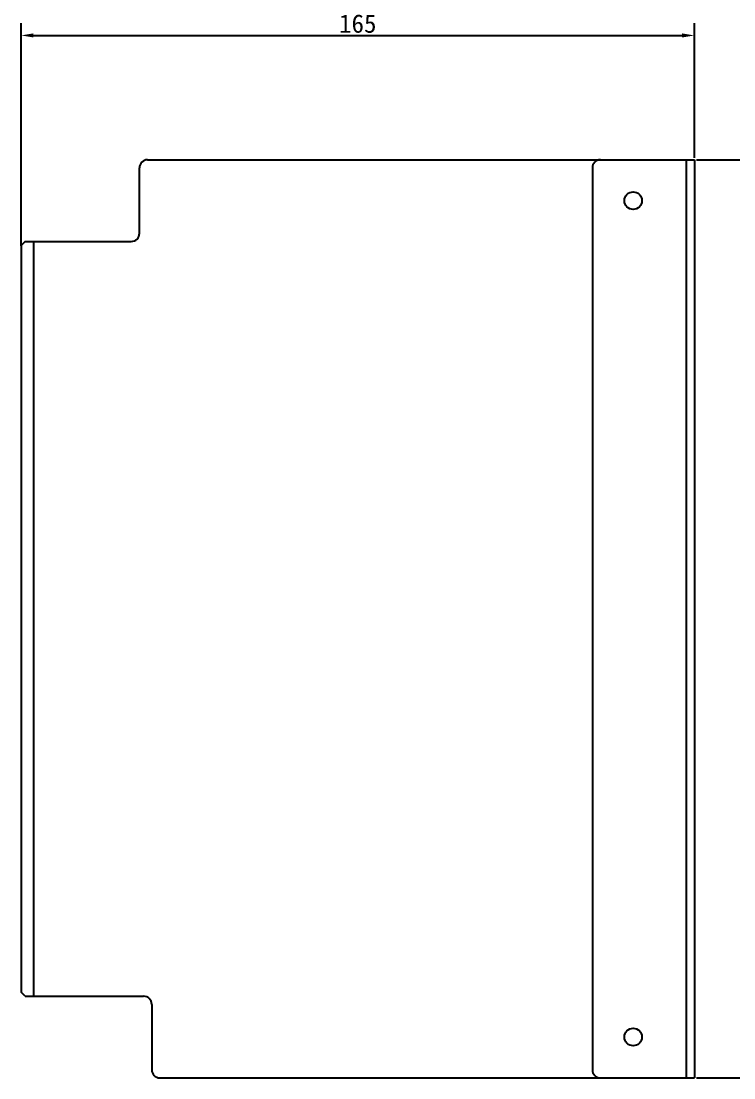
# Model space of a CAD drawing. Header units: millimetres. Extents: x 509 to 2635, y 363 to 1089.
# Drawn here: x 809.1 to 983.8, y 585.9 to 844.9 of the extents above; entities that cross this region are included whole.
import ezdxf

# ---------------------------------------------------------------- set-up
doc = ezdxf.new("R2010")
doc.units = ezdxf.units.MM
doc.dimstyles.new('ISO-25', dxfattribs={"dimtxt": 4.5, "dimasz": 3, "dimexe": 3, "dimexo": 0.5, "dimtad": 1, "dimtxsty": 'Standard', "dimcen": 2.5, "dimclrd": 6, "dimclre": 6, "dimclrt": 1, "dimadec": 0, "dimazin": 0, "dimtfac": 1, "dimtmove": 0, "dimatfit": 3, "dimfxl": 3, "dimarcsym": 0})

# ---------------------------------------------------------------- blocks, each defined once
blk = doc.blocks.new('*D1')
at = {"color": 6, "lineweight": -2, "transparency": 16777216}
for p, q in [((809.13, 789.84), (809.13, 844.42)), ((974.13, 811.44), (974.13, 844.42)), ((812.13, 841.42), (971.13, 841.42))]:
    blk.add_line(p, q, dxfattribs=at)
at = {"color": 6, "transparency": 16777216}
for points in [[(812.13, 841.92), (812.13, 840.92), (809.13, 841.42)], [(971.13, 841.92), (971.13, 840.92), (974.13, 841.42)]]:
    blk.add_solid(points, dxfattribs=at)
at = {"layer": 'Defpoints', "color": 0, "transparency": 16777216}
for p in [(974.13, 841.42), (974.13, 810.94), (809.13, 789.34)]:
    blk.add_point(p, dxfattribs=at)
at = {"color": 1, "transparency": 16777216, "insert": (891.63, 844.29), "char_height": 4.5, "attachment_point": 5}
blk.add_mtext('165', dxfattribs=at)
blk = doc.blocks.new('*D18')
at = {"color": 6, "lineweight": -2, "transparency": 16777216}
for p, q in [((974.63, 810.94), (996.15, 810.94)), ((993.15, 807.94), (993.15, 588.94)), ((974.63, 585.94), (996.15, 585.94))]:
    blk.add_line(p, q, dxfattribs=at)
at = {"color": 6, "transparency": 16777216}
for points in [[(992.65, 807.94), (993.65, 807.94), (993.15, 810.94)], [(992.65, 588.94), (993.65, 588.94), (993.15, 585.94)]]:
    blk.add_solid(points, dxfattribs=at)
at = {"layer": 'Defpoints', "color": 0, "transparency": 16777216}
for p in [(974.13, 810.94), (974.13, 585.94), (993.15, 585.94)]:
    blk.add_point(p, dxfattribs=at)
at = {"color": 1, "transparency": 16777216, "insert": (990.28, 698.44), "char_height": 4.5, "attachment_point": 5, "rotation": 90}
blk.add_mtext('225', dxfattribs=at)

msp = doc.modelspace()

# ---------------------------------------------------------------- linework, layer by layer
for p, q in [((840.127, 810.939), (974.127, 810.939)), ((972.127, 810.939), (972.127, 585.939)), ((974.127, 810.939), (974.127, 585.939)), ((949.127, 808.939), (949.127, 587.939)), ((810.127, 790.939), (836.127, 790.939)), ((810.127, 605.939), (839.127, 605.939)), ((843.127, 585.939), (974.127, 585.939))]:
    msp.add_line(p, q)
at = {"ltscale": 10}
for p, q in [((838.127, 792.939), (838.127, 808.939)), ((810.127, 790.939), (809.127, 789.939)), ((809.127, 789.939), (809.127, 606.939)), ((812.127, 790.939), (812.127, 605.939)), ((812.127, 770.739), (812.127, 626.139)), ((812.127, 625.939), (812.127, 605.939)), ((810.127, 605.939), (809.127, 606.939)), ((841.127, 603.939), (841.127, 587.939))]:
    msp.add_line(p, q, dxfattribs=at)
for centre in [(959.127, 800.939), (959.127, 595.939)]:
    msp.add_circle(centre, 2.15, dxfattribs=at)
for centre, start, end in [((840.127, 808.939), 90, 180), ((836.127, 792.939), 270, 0), ((839.127, 603.939), 0, 90)]:
    msp.add_arc(centre, 2, start, end, dxfattribs=at)
for centre, start, end in [((951.127, 808.939), 90, 180), ((843.127, 587.939), 180, 270), ((951.127, 587.939), 180, 270)]:
    msp.add_arc(centre, 2, start, end)

# ---------------------------------------------------------------- dimensions: what is measured, and where the dimension line sits
dim = msp.add_linear_dim(base=(974.127, 841.42), p1=(809.127, 789.339), p2=(974.127, 810.939), dimstyle='ISO-25')
dim.commit()
dim.dimension.update_dxf_attribs({"geometry": '*D1', "text_midpoint": (891.627, 844.295)})
dim = msp.add_linear_dim(base=(993.153, 585.939), p1=(974.127, 810.939), p2=(974.127, 585.939), angle=90, dimstyle='ISO-25')
dim.commit()
dim.dimension.update_dxf_attribs({"geometry": '*D18', "text_midpoint": (990.278, 698.439)})

doc.saveas('drawing.dxf')
